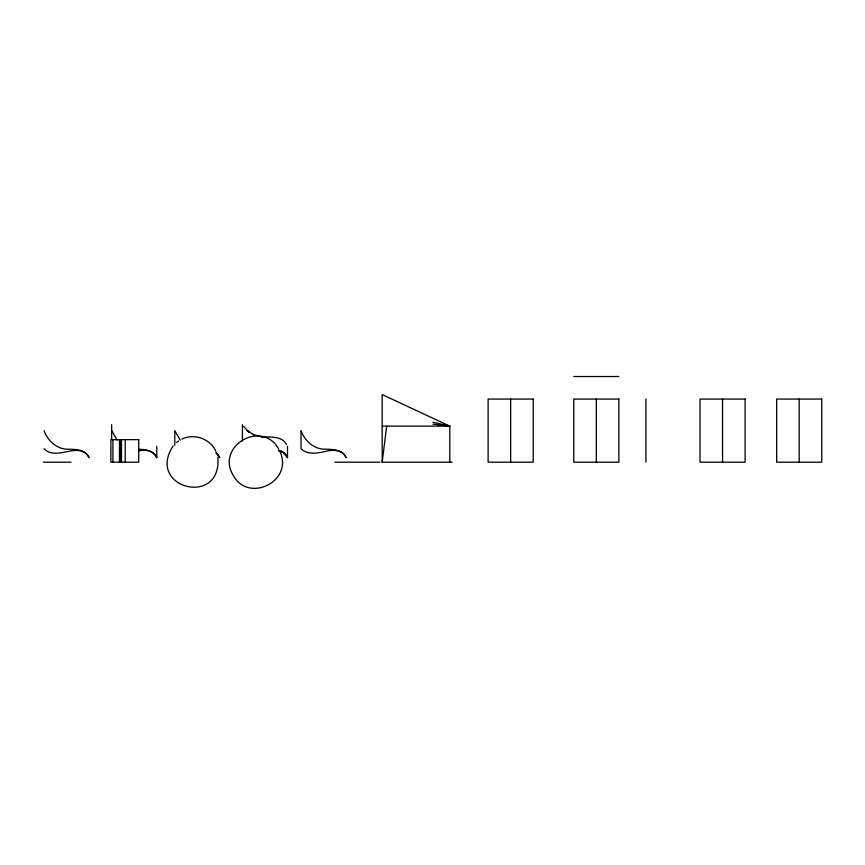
<?xml version="1.0" encoding="UTF-8"?>
<svg xmlns="http://www.w3.org/2000/svg" width="865" height="865" viewBox="0 0 865 865"><rect width="100%" height="100%" fill="white"/><g stroke="black" fill="none" stroke-linecap="round" stroke-linejoin="round"><path stroke-width="1.3" d="M452.06 462.191L382.179 462.191L386.687 426.121M173.108 446.005C145.515 488.228 222.262 507.452 217.839 457.207M176.644 442.469L178.655 440.977M181.92 439.128C194.095 432.997 210.357 438.815 215.872 451.281M139.038 450.892C145.634 449.238 153.883 450.719 156.749 457.682L156.749 446.405M573.787 376.524L618.864 376.524M382.179 426.121L449.8 426.121L449.8 462.191M43.25 462.191L71.092 462.191M334.841 462.191L379.919 462.191M264.322 436.944L261.468 436.706C270.01 437.495 281.601 435.419 286.499 444.48M139.038 449.378C145.785 449.216 153.786 450.741 156.749 457.682M262.333 436.793L260.376 436.544M432.9 424.142L449.8 426.121L382.179 394.559L382.179 462.191M259.403 436.393L252.883 434.403L253.65 434.749L247.012 430.478L249.271 432.327L243.552 426.413M432.9 422.174L449.8 426.121M278.552 450.568L283.525 452.665L287.494 457.682L287.494 446.405M278.552 450.276L280.282 450.881M44.039 448.665C56.668 461.986 79.245 440.015 89.127 457.682C85.581 449.486 75.871 449.313 68.27 449.227C56.949 449.4 47.759 440.847 44.039 430.629M285.655 454.752L281.147 451.184A12.402 12.402 0 0 1 285.439 454.493L287.494 457.682M180.234 440.112L174.784 430.629L174.784 445.28M117.121 440.112L111.672 430.629M278.703 449.043C262.127 419.071 215.515 445.994 233.172 475.328C248.504 503.495 293.235 481.437 280.228 452.125M799.206 399.068L799.206 462.191M722.567 399.068L722.567 462.191M645.917 399.068L645.917 462.191M596.331 399.068L596.331 462.191M510.664 399.068L510.664 462.191M242.416 424.639L242.416 441.02M125.198 439.647L125.198 462.191M121.478 439.647L121.478 462.191M120.689 439.647L120.689 462.191M119.457 439.647L119.457 462.191M112.904 439.647L112.904 462.191M111.672 424.639L111.672 439.334M281.741 451.541A11.494 11.494 0 0 1 285.72 454.871M279.027 450.654A12.294 12.294 0 0 1 281.731 451.562M325.262 451.476C317.282 453.238 307.443 455.206 301.02 448.665L301.02 430.629C304.739 440.847 313.93 449.4 325.262 449.227C332.852 449.324 342.583 449.465 346.108 457.682C342.659 449.378 332.593 449.443 325.262 451.476M533.208 399.068L488.12 399.068L488.12 462.191L533.208 462.191L533.208 399.068M618.864 399.068L573.787 399.068L573.787 462.191L618.864 462.191L618.864 399.068M745.111 399.068L700.023 399.068L700.023 462.191L745.111 462.191L745.111 399.068M821.75 399.068L776.662 399.068L776.662 462.191L821.75 462.191L821.75 399.068M138.724 439.647L110.882 439.647L110.882 462.191L138.724 462.191L138.724 439.647M218.023 454.752L215.904 452.665L219.872 457.682L218.023 454.752"/></g></svg>
